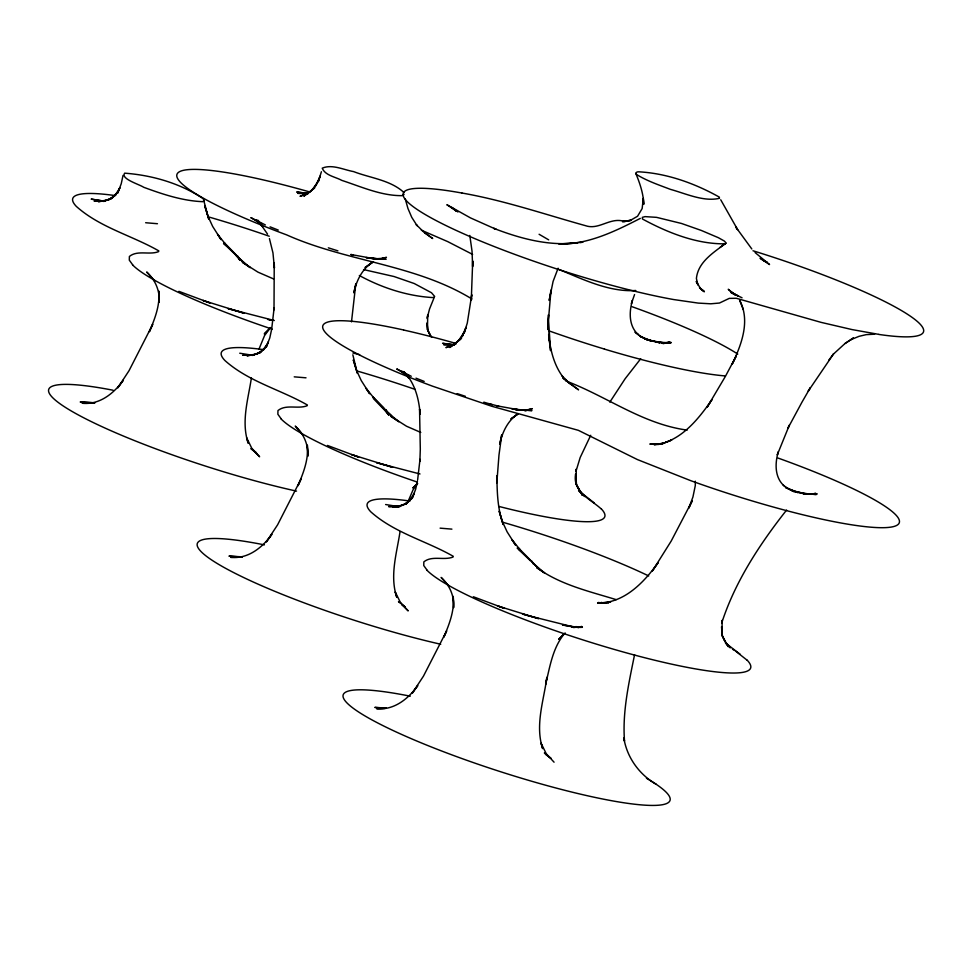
<?xml version="1.0" encoding="UTF-8"?>
<svg xmlns="http://www.w3.org/2000/svg" width="972" height="972" viewBox="0 0 972 972"><rect width="100%" height="100%" fill="white"/><g stroke="black" fill="none" stroke-linecap="round" stroke-linejoin="round"><path stroke-width="1.46" d="M548.487 314.964L547.965 329.593L548.5 314.782M549.411 331.367L548.816 337.175M695.296 481.189L695.284 485.648L692.939 496.971L688.869 508.052L692.283 500.689L671.202 541.052L653.123 569.847M427.206 322.668L427.461 329.544L430.608 336.251L427.461 329.544L427.729 314.928L427.279 317.334M351.5 321.853L355.837 283.605L353.869 292.888C356.311 280.653 362.325 268.673 373.066 261.747L365.047 267.604L373.467 261.845M271.759 328.427L274.116 308.002L274.007 309.874L274.238 262.89L274.408 267.968L272.962 252.902L269.426 238.577M417.644 479.743L420.001 459.319L419.88 461.19L420.305 449.185L419.552 409.176L420.147 414.364C418.981 398.885 414.983 382.98 403.769 371.547L408.617 377.877L402.396 371.353L405.81 374.803L401.387 371.425L408.823 376.091L396.722 368.935L411.253 376.261M251.42 377.829C248.164 399.334 240.995 421.727 248.212 443.208L246.657 437.85L251.797 448.286L259.621 456.779L252.684 449.866M399.99 531.927C396.734 553.433 389.565 575.825 396.783 597.306L395.227 591.96L400.367 602.397L408.191 610.89L402.25 604.961M123.031 175.41L121.233 183.757L117.661 193.112L119.86 187.766L115.158 195.627L117.782 191.836L111.221 198.835L115.595 194.837L108.876 199.552L112.12 197.887L103.421 201.35L109.314 199.491L98.415 201.702L102.789 201.083M271.601 329.508L269.803 337.855L266.231 347.211L268.43 341.877L263.728 349.726L266.352 345.935L259.791 352.945L264.165 348.936L257.446 353.65L260.69 351.998L251.991 355.448L257.884 353.601L246.985 355.813L254.275 354.756L242.733 355.266L252.416 355.181L246.062 354.816L250.023 355.242M417.474 480.824L415.676 489.171L412.104 498.527L414.303 493.181L409.601 501.042L412.237 497.251L405.676 504.249L410.05 500.252L403.331 504.966L406.575 503.302L397.864 506.764L402.578 505.282M575.849 471.444L576.299 469.026L576.032 483.655L582.398 495.392L576.542 484.834L575.631 473.959C572.411 491.796 590.162 498.976 600.963 508.684M721.734 622.748L722.184 620.343L721.917 634.959L725.051 641.654L721.917 634.959L721.601 626.709L722.415 636.15L728.283 646.708L725.865 642.917M634.57 654.678C628.86 683.049 622.25 712.014 624.522 741.101L623.83 737.942C626.904 757.467 639.248 774.49 656.27 784.343M427.06 318.549L429.551 308.962L434.071 297.772M575.983 471.274L580.199 457.472L590.721 435.286M721.856 622.59C735.257 581.353 759.885 543.943 786.579 510.069M321.404 171.74L318.366 181.46L320.177 176.078L315.985 185.227L318.063 181.436M258.965 349.155L264.518 335.656L269.9 328.342L264.263 333.931L270.702 327.54M408.41 500.677L413.088 489.754L417.571 483.667M634.558 294.552L631.399 303.519L632.42 300.542C628.969 311.976 628.702 326.325 638.47 334.805L635.02 332.12L641.763 337.114L648.275 340.37L639.649 336.045L652.2 341.306L644.606 338.681L659.915 342.8L649.332 340.394L663.937 342.849L655.699 342.108L670.899 342.812L662.041 343.14L671.154 342.496L663.171 343.238L669.805 342.023L663.123 343.687M446.634 630.986L443.852 637.097C449.258 624.231 454.689 610.623 453.207 596.383L453.62 607.634C454.446 596.152 449.659 585.059 441.13 577.417L449.04 586.408M446.525 631.12L423.476 676.111L412.237 693.23L417.766 685.588C408.325 698.892 393.903 710.471 376.614 708.673L385.021 708.381M558.122 268.211L553.092 281.406L549.204 300.445L551.003 290.057L548.487 319.496L550.553 350.6L548.779 335.85M463.948 332.752L461.87 336.531L466.062 327.394L464.252 332.764L467.289 323.044L471.748 294.698L471.274 300.239L472.708 260.933L472.635 266.607L472.028 251.141L469.804 235.431M609.833 402.141L625.142 378.728L640.706 358.753M318.002 181.363L313.421 188.447L316.301 184.984M463.875 332.667L459.294 339.763L463.134 335.146L456.828 342.253L449.732 347.502L460.521 339.179M652.273 571.099L658.251 562.448C644.023 582.507 624.06 603.369 597.61 603.102L610.647 602.033M828.691 360.308L833.526 353.942L808.267 391.108L810.271 387.779L801.949 402.214L787.988 428.105L789.361 425.128L777.284 454.835L778.293 451.846C774.854 463.28 774.575 477.641 784.355 486.109M310.943 190.937L314.721 187.815L303.859 196.198L310.943 190.937L316.362 184.85M833.393 354.124L844.996 343.529L853.331 338.037L844.996 343.529M417.122 483.764L412.833 488.041L417.535 483.376M565.145 632.954L558.706 639.345L564.355 633.756C552.655 647.947 549.86 666.889 545.657 684.252L546.884 677.302C543.725 700.776 534.94 725.124 542.655 748.622L541.1 743.264L546.24 753.701L554.064 762.194M456.828 342.253L461.542 338.341M517.857 413.926C507.627 420.742 502.184 432.479 499.742 444.204L501.71 434.909L498.976 455.09L496.838 482.841L496.911 475.806C497.069 492.184 497.555 508.891 503.168 524.467L499.171 511.211L502.548 521.964L507.129 531.866L515.537 545.061L512.001 539.715L519.728 549.277L518.793 548.293L539.484 569.3L533.507 563.675L544.709 573.067L536.763 567.636C560.2 584.755 588.923 591.243 616.199 599.639M725.841 243.219C713.764 252.489 698.042 261.845 696.402 278.502L697.957 284.966L696.231 281.455L700.253 288.101L704.384 291.782L700.836 288.927M725.015 243.826L726.084 243.024L724.395 241.08L718.405 237.715L701.347 230.461L681.481 223.463L656.55 217.351L645.092 216.622L642.358 217.339L642.395 218.967C667.387 232.539 696.292 244.179 725.015 243.826L719.973 247.447M517.797 413.89L510.932 418.908L518.149 413.975M640.317 218.384C614.984 231.348 588.024 244.665 558.876 244.033L582.884 242.222L580.077 242.514M635.809 290.494C609.468 292.317 583.091 279.401 559.131 269.499M404.097 194.509L402.092 195.651C381.206 195.87 361.365 186.758 341.816 180.391C335.437 176.855 325.158 175.531 322.23 168.168C332.06 163.916 343.602 169.808 353.662 171.619C370.332 178.07 390.732 180.063 404.133 192.687M204.278 200.694L202.711 201.678C182.42 200.864 162.64 194.242 143.698 187.28C139.81 184.522 120.188 178.824 124.671 173.174C152.094 175.191 180.367 183.307 203.294 198.762L208.725 219.052L204.728 205.797L208.105 216.549L212.674 226.452L221.081 239.647L217.546 234.301L225.285 243.863L245.029 263.886L239.051 258.26L250.254 267.652L242.32 262.221L257.957 272.136L273.484 278.891M573.699 627.633L576.177 626.539M850.755 339.714L859.066 336.324L866.246 334.635L874.606 334.21M308.525 192.906L300.044 196.332L307.565 193.659M454.41 344.21L445.917 347.636L453.45 344.975M665.322 442.515L671.774 440L665.249 442.576M381.218 258.989L386.455 257.349L380.016 258.989M525.791 410.706L532.328 408.665L524.601 410.621L531.186 409.455L522.851 410.026L531.963 410.597L515.221 409.504L526.387 410.354L511.977 408.92L520.275 410.075L496.668 405.786M811.681 494.335L815.69 493.339L810.381 494.311M577.89 627.353L581.9 626.527L574.586 627.438M402.396 505.185L392.87 507.117L398.702 506.278M308.525 193.185L302.608 194.364L307.116 193.622M455.88 344.197L448.481 345.68L452.988 344.926M663.9 443.305L657.971 444.374L649.855 444.046L658.518 444.289L654.168 444.714L664.034 443.013L659.867 444.131C683.134 438.445 698.868 418.446 711.905 399.711L707.166 407.183L725.391 376.395L736.412 355.667L732.268 363.978C741.514 344.453 750.554 320.906 739.607 300.141L743.276 309.594M663.657 443.341L657.971 444.374L660.936 444.192M380.04 259.074L385.313 258.139L376.966 258.71L386.078 259.281L369.348 258.2L380.502 259.038L366.092 257.604L374.402 258.759L350.783 254.482L353.006 254.956M631.144 220.34L622.505 221.689L630.488 220.328L637.559 216.246L642.14 208.591L643.318 198.337L643.768 204.302C643.403 193.513 639.855 183.234 635.773 173.344M623.246 221.324L631.253 220.292M577.283 242.806C548.755 246.329 520.154 238.541 493.727 228.335L496.06 229.307L470.484 217.898L446.865 204.703L456.682 211.179M811.705 494.298L817.039 493.8L810.527 494.262M579.713 627.426L582.398 627.304L572.119 626.855M105.705 200.657L94.163 201.168L103.846 201.083L91.161 199.114L102.801 200.985M398.714 506.133L388.606 506.582L398.556 506.825M86.362 403.113L82.17 403.259C99.46 405.057 113.882 393.478 123.323 380.186L117.794 387.828L129.033 370.697L152.738 324.344L149.396 331.683C154.803 318.816 160.234 305.22 158.752 290.968L159.177 302.219C159.991 290.737 155.204 279.657 146.675 272.002L154.584 280.993M812.349 494.286L816.772 494.128L807.878 494.128L810.709 494.25M241.943 556.968L230.741 557.357C248.03 559.155 262.452 547.576 271.893 534.284L266.364 541.926L277.603 524.807L301.308 478.455L297.967 485.793C303.373 472.914 308.804 459.319 307.322 445.067L307.747 456.33C308.561 444.848 303.774 433.755 295.245 426.101L303.155 435.092M661.13 444.046L655.59 444.083L660.097 444.301M308.318 193.355L297.772 193.331L307.942 193.586M454.191 344.671L443.645 344.647L453.815 344.902M813.528 494.371L816.346 494.493L802.921 493.521L809.81 494.165L795.218 491.698L805.8 494.104L790.491 489.985L798.085 492.622L785.522 487.361L794.16 491.674L785.522 487.361M241.907 556.835L228.955 556.106L242.052 557.077M608.46 603.162L598.108 602.579L602.555 603.187M386.346 708.066L374.84 707.409L383.563 708.066M103.846 201.083L97.492 200.706L104.101 201.411M625.081 221.689C610.61 216.319 599.323 230.425 585.594 225.698C544.502 214.277 504.006 200.366 461.882 193.015M571.986 626.952L578.972 627.511L562.496 624.984L574.525 627.219L526.763 615.276L522.45 613.988L538.61 618.642L497.409 605.86L504.517 608.399L473.352 596.759M145.654 222.734L157.452 223.718M294.224 376.844L306.022 377.816M440.109 528.148L451.907 529.133M363.564 269.584L394.073 276.534L414.254 283.532L431.519 292.766L434.666 296.448L433.172 297.602C407.475 296.181 381.85 287.834 359.336 275.501M307.978 193.44L296.715 192.006L308.136 193.562M453.863 344.756L442.588 343.323L454.021 344.878M268.041 319.569L272.537 320.262M878.676 334.356L852.067 329.581L821.073 322.364L736.326 298.283L729.267 298.38L719.474 303.033L710.763 303.799L698.224 303.094L673.705 299.558A173.393 25.029 17.9 0 1 644.011 293.423A172.773 24.944 17.9 0 1 622.056 288.052A171.886 24.81 17.9 0 1 424.728 214.241A171.886 24.81 17.9 0 1 461.931 193.039M239.732 353.213L252.829 355.327M385.617 504.529L399.699 506.801M269.378 319.812L272.063 320.31M274.311 320.517L227.995 308.574L244.154 313.227L202.966 300.445L210.074 302.985L178.897 291.345M420.001 473.984L376.565 462.672L392.724 467.325L351.536 454.556L358.644 457.095L327.467 445.443M687.192 430.11C642.504 424.047 607.135 396.503 565.959 380.975M488.685 403.611L498.891 406.26M483.813 402.165L492.318 404.717M328.317 247.824L337.928 250.861M457.168 393.599L465.369 396.309M270.095 226.84L278.296 230.097M415.98 378.157L424.181 381.413M421.374 230.194L447.776 241.639L472.623 254.409M420.767 432.431L406.527 426.234L390.89 416.32L398.824 421.751L387.621 412.359L390.61 415.178M265.368 224.945L250.837 217.619L261.723 224.07L255.515 220.109L259.937 223.487L256.523 220.049L262.744 226.561L257.884 220.231L267.555 234.143M742.049 297.797L730.835 292.39L738.538 296.205L731.418 292.086L733.702 294.03M639.649 336.045L641.763 337.114M763.397 260.484L767.2 262.391L760.019 258.333M471.906 298.975C415.421 264.335 346.652 261.735 286.691 234.896A171.898 24.81 17.9 0 1 177.22 173.806A171.898 24.81 17.9 0 1 310.19 192.091M761.137 259.002L769.557 264.554L755.074 252.538M539.096 234.276L548.694 239.865M701.395 289.668L703.825 291.102L699.463 287.761M398.471 601.717L400.695 603.077M544.356 753.021L546.58 754.394M732.499 649.199L734.65 650.535M735.719 651.204L746.848 659.988M424.922 232.976L432.71 238.529L423.999 232.296L416.271 224.654L417.073 225.662L411.751 217.339L407.948 208.482L405.263 198.92M569.884 383.6L578.583 389.833L562.885 378.011L569.884 383.6L562.144 375.957L562.946 376.966C554.842 366.213 551.16 352.982 549.265 339.836M250.995 448.906L256.535 452.94L251.213 448.396M401.776 604.62L405.105 607.038L398.714 601.595M545.45 754.321L550.978 758.354L544.599 752.899M457.909 211.981L451.664 207.413L456.22 211.143M783.153 485.089L787.648 488.418M594.366 503.034L578.571 490.678M740.251 654.338L725.404 642.929M223.706 243.51L236.305 255.502L240.06 260.435M373.297 398.459L387.877 413.55M517.128 548.074L530.53 560.893M223.548 243.377L226.755 246.05M519.06 549.678L521.211 551.464M734.941 295.038L728.247 289.267L733.435 293.751M580.916 492.913L582.969 494.906L579.057 490.581M725.768 643.233L728.854 646.21L725.72 642.857M382.786 407.134L372.908 396.977L391.631 416.016M584.464 496.546L578.887 490.289M234.216 253.024L224.338 242.879L225.285 243.863M427.194 570.321L423.756 565.558L423.841 561.877C431.981 555.219 443.876 560.698 453.049 557.041L453.256 556.3C426.222 540.845 394.413 532.948 370.818 511.843A172.117 24.847 17.9 0 1 409.297 500.945M281.309 419.017L277.87 414.254L277.956 410.561C286.096 403.902 298.003 409.382 307.164 405.737L307.371 404.996C280.349 389.541 248.54 381.644 224.933 360.539A172.117 24.847 17.9 0 1 263.412 349.628M132.739 264.906L129.3 260.156L129.385 256.462C137.526 249.804 149.433 255.284 158.594 251.639L158.8 250.885C131.779 235.431 99.97 227.533 76.363 206.441A172.117 24.847 17.9 0 1 114.842 195.53M725.938 642.686L730.349 647.85L725.61 642.662M236.305 255.502L234.434 253.303L236.889 256.572M751.818 248.978L735.828 227.108L737.639 229.635L720.726 199.782M373.856 397.973L366.116 388.399L369.652 393.745L361.244 380.55L356.675 370.648L353.298 359.895L357.295 373.151L352.848 354.804M387.354 413.064L383.004 407.414L388.727 415.032L385.884 409.856L388.812 414.862M533.227 563.675L531.769 561.16L533.251 563.772M239.513 259.512L237.314 255.745L239.549 259.658M431.629 337.333L427.972 330.735L427.085 323.785M548.621 334.635L549.277 340.066M403.672 330.043A171.728 24.786 17.9 0 1 455.953 343.432M403.55 329.97A171.898 24.81 17.9 0 0 323.433 329.69A171.898 24.81 17.9 0 0 432.601 386.2L491.686 406.235L578.352 430.329L637.45 459.586L690.776 480.69A173.065 24.98 17.9 0 0 750.287 500.361A171.886 24.81 17.9 0 0 898.857 523.592A171.886 24.81 17.9 0 0 778.037 458.055M502.609 522.207A171.667 24.786 17.9 0 1 564.963 542.084A172.129 24.847 17.9 0 1 648.701 575.934M646.441 778.244A171.716 24.786 17.9 0 1 595.374 797.49A171.716 24.786 17.9 0 1 371.741 719.778A171.716 24.786 17.9 0 1 410.281 696.183M747.043 660.049A172.02 24.835 17.9 0 1 622.25 651.702A172.02 24.835 17.9 0 1 427 570.272M752.984 250.764A171.995 24.822 17.9 0 1 908.929 315.207A171.995 24.822 17.9 0 1 878.834 334.429M725.015 375.909A171.886 24.81 17.9 0 1 604.438 349.106M632.152 306.739A171.886 24.81 17.9 0 1 737.772 354.075M604.414 349.057A173.065 24.98 17.9 0 1 548.767 330.772M356.724 370.903A171.667 24.786 17.9 0 1 415.275 389.444M440.729 644.242A171.716 24.786 17.9 0 1 223.038 566.895A171.716 24.786 17.9 0 1 264.396 544.867M601.17 508.733A172.02 24.835 17.9 0 1 498.77 506.4M417 481.978A172.02 24.835 17.9 0 1 281.115 418.956M208.154 216.805A171.667 24.786 17.9 0 1 269.244 236.232M296.533 491.115A171.716 24.786 17.9 0 1 76.788 414.096A171.716 24.786 17.9 0 1 113.117 390.234M359.652 354.671A172.02 24.835 17.9 0 1 352.921 352.994M272.281 329.18A172.02 24.835 17.9 0 1 132.544 264.858M719.414 198.324C703.643 202.006 685.892 193.622 670.364 189.346C659.332 185.13 648.02 181.314 637.814 175.276C634.752 174.122 635.785 171.509 638.689 171.813C666.901 173.295 694.883 183.392 719.341 197.122L719.414 198.324M94.77 402.821L80.384 401.995L94.77 402.821M604.037 603.041L601.085 602.506L604.013 603.138"/></g></svg>
